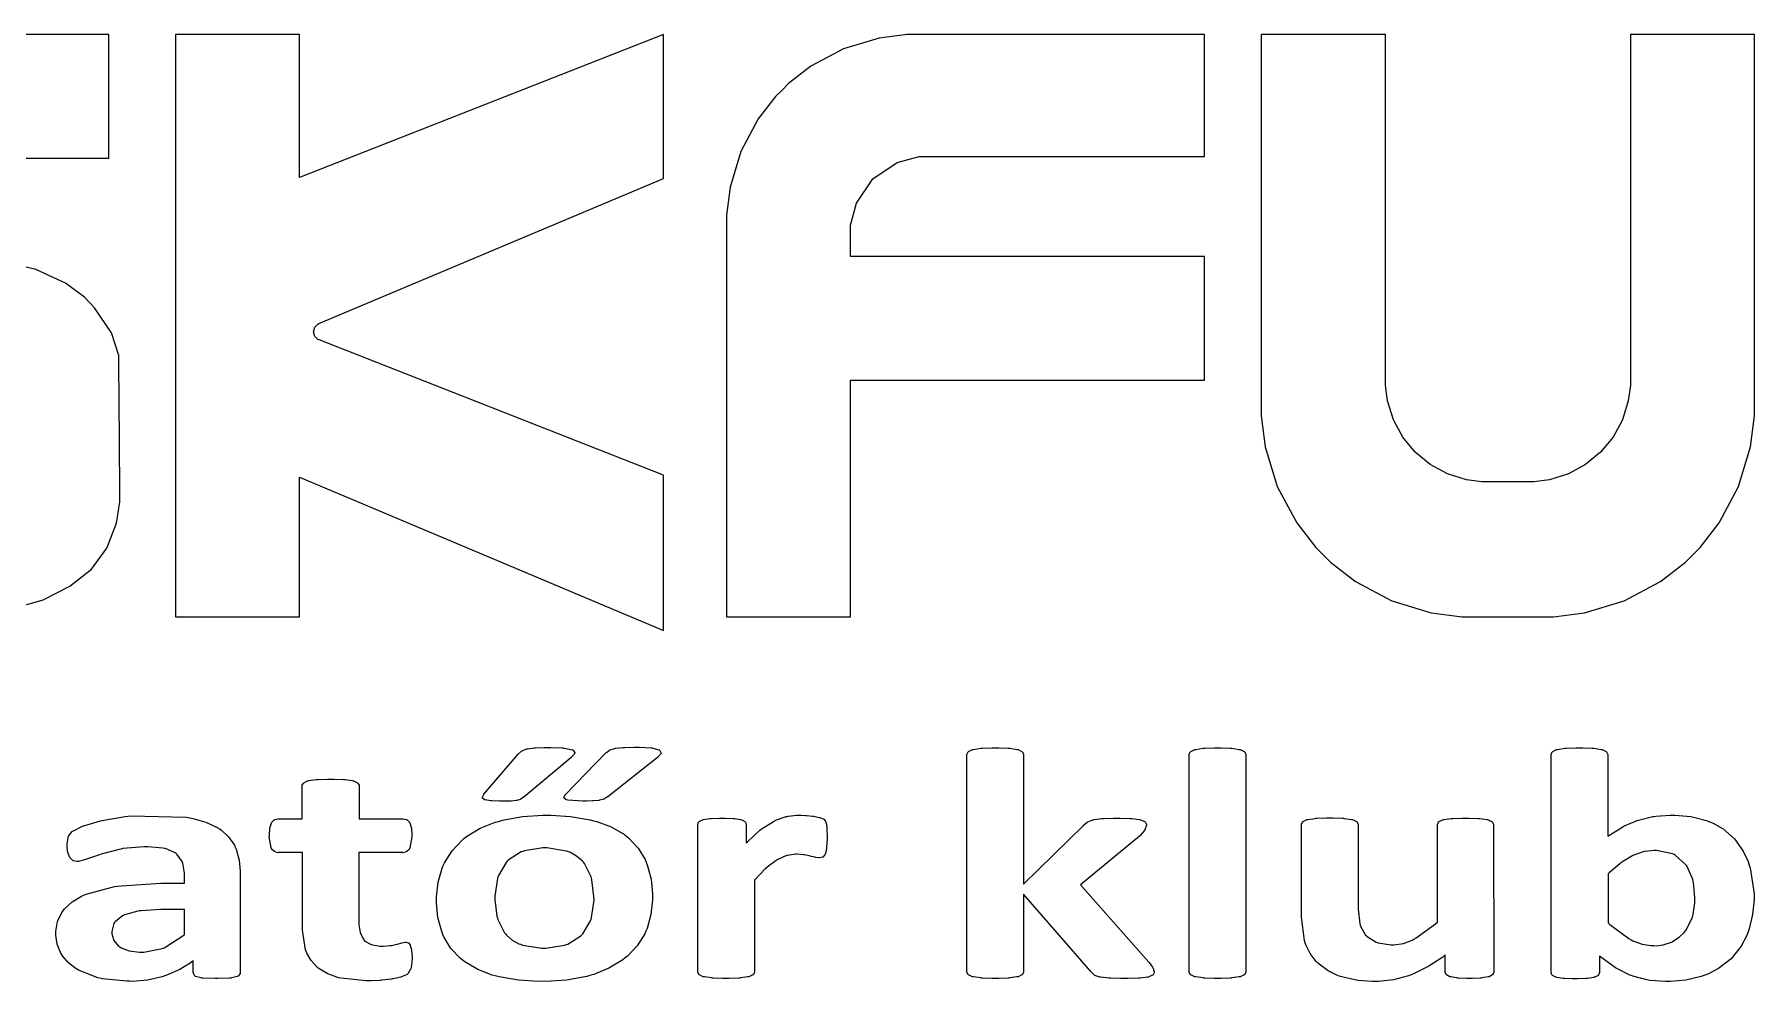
# Model space of a CAD drawing. Extents: x 0 to 12.5, y 1.8 to 7.6.
# Drawn here: x 5.95 to 12.5, y 1.81 to 5.42 of the extents above; entities that cross this region are included whole.
import ezdxf

# ---------------------------------------------------------------- set-up
doc = ezdxf.new("R2010")
doc.units = 0
doc.layers.get('0').update_dxf_attribs({"linetype": 'CONTINUOUS'})

msp = doc.modelspace()

# ---------------------------------------------------------------- linework, layer by layer
at = {"color": 253}
for points in [[(4.82801, 4.94488), (6.23731, 4.94488), (6.23731, 5.41585), (4.32064, 5.41585)], [(5.86496, 3.22846), (5.98742, 3.26481), (6.0899, 3.31569), (6.17133, 3.38108), (6.23079, 3.46099), (6.26725, 3.55539), (6.27962, 3.6371), (6.27968, 3.66428), (6.27968, 3.66581), (6.27968, 3.66922), (6.27968, 3.67031), (6.278, 3.87022), (6.27604, 4.16542), (6.27604, 4.16542), (6.27604, 4.19407), (6.24832, 4.28), (6.18375, 4.37549), (6.16531, 4.39458), (6.14486, 4.41569), (6.07297, 4.46864), (5.96007, 4.52154), (5.82671, 4.55317)]]:
    msp.add_lwpolyline(points, dxfattribs=at)
for points in [[(6.96365, 5.41585), (6.49094, 5.41585), (6.49094, 3.19937), (6.96365, 3.19937), (6.96365, 3.73144), (8.34782, 3.14811), (8.34782, 3.73812), (7.03771, 4.25364), (7.03321, 4.25543), (7.02203, 4.26633), (7.01665, 4.28424), (7.0216, 4.30236), (7.03256, 4.31347), (7.037, 4.31532), (8.34782, 4.8674), (8.34782, 5.41585), (6.96365, 4.87115), (6.96365, 5.41585)], [(8.58763, 4.69314), (8.58763, 3.19937), (9.06033, 3.19937), (9.06033, 4.09961), (10.4063, 4.09961), (10.4063, 4.57053), (9.06033, 4.57053), (9.06033, 4.66124), (9.06033, 4.68946), (9.08306, 4.77399), (9.14512, 4.8661), (9.23714, 4.92817), (9.32167, 4.95096), (9.34987, 4.95096), (10.4063, 4.95096), (10.4063, 5.41585), (9.31033, 5.41585), (9.2749, 5.41585), (9.16868, 5.40186), (9.03375, 5.36083), (8.90935, 5.29443), (8.82428, 5.22922), (8.79926, 5.20415), (8.77419, 5.17914), (8.70899, 5.09413), (8.64258, 4.96972), (8.60161, 4.83479), (8.58763, 4.72857), (8.58763, 4.69314)], [(12.0273, 5.41585), (12.0273, 4.09939), (12.0273, 4.07997), (12.0194, 4.0216), (11.9969, 3.94911), (11.9613, 3.88351), (11.9142, 3.82633), (11.857, 3.77919), (11.7914, 3.7436), (11.719, 3.72108), (11.6606, 3.71322), (11.6412, 3.71322), (11.4816, 3.71322), (11.4621, 3.71322), (11.4037, 3.72108), (11.3312, 3.7436), (11.2656, 3.77919), (11.2085, 3.82633), (11.1613, 3.88351), (11.1258, 3.94911), (11.1033, 4.0216), (11.0954, 4.07997), (11.0954, 4.09939), (11.0954, 5.41585), (10.6227, 5.41585), (10.6227, 4.00364), (10.6227, 3.96425), (10.6383, 3.84603), (10.6839, 3.69586), (10.7578, 3.5574), (10.8304, 3.46278), (10.8583, 3.4349), (10.8861, 3.40707), (10.9808, 3.33447), (11.1193, 3.26058), (11.2694, 3.21496), (11.3876, 3.19937), (11.4271, 3.19937), (11.6958, 3.19937), (11.7351, 3.19937), (11.8533, 3.215), (12.0035, 3.26064), (12.1419, 3.33453), (12.2365, 3.40713), (12.2644, 3.43494), (12.2923, 3.46283), (12.3649, 3.55746), (12.4388, 3.6959), (12.4844, 3.84603), (12.5, 3.96425), (12.5, 4.00364), (12.5, 5.41585), (12.0273, 5.41585)], [(7.817, 2.51367), (7.81603, 2.51286), (7.80567, 2.50608), (7.80458, 2.50553), (7.80333, 2.50499), (7.79036, 2.50103), (7.78907, 2.50082), (7.78722, 2.50054), (7.76893, 2.49864), (7.76708, 2.49854), (7.76492, 2.49843), (7.74311, 2.49794), (7.73583, 2.49794), (7.72493, 2.49794), (7.69515, 2.49897), (7.69239, 2.49918), (7.69026, 2.49929), (7.66949, 2.50299), (7.66749, 2.50364), (7.66607, 2.50418), (7.65929, 2.50987), (7.65929, 2.51178), (7.6594, 2.51297), (7.66444, 2.52349), (7.66531, 2.52436), (7.79574, 2.67708), (7.79671, 2.67828), (7.80817, 2.68826), (7.80946, 2.68907), (7.81099, 2.69), (7.82747, 2.69656), (7.82926, 2.69689), (7.83171, 2.69743), (7.85644, 2.70107), (7.85894, 2.70122), (7.86182, 2.7015), (7.89285, 2.70281), (7.90321, 2.70281), (7.91943, 2.70281), (7.96397, 2.70074), (7.9681, 2.70031), (7.97108, 2.70014), (8.00022, 2.6939), (8.00304, 2.69282), (8.00472, 2.692), (8.01118, 2.68175), (8.01074, 2.6805), (8.00982, 2.67876), (7.9969, 2.66379), (7.99533, 2.6626), (7.817, 2.51367)], [(8.13699, 2.51481), (8.13585, 2.51389), (8.12358, 2.50657), (8.12229, 2.50603), (8.12082, 2.50549), (8.10579, 2.50157), (8.10428, 2.50136), (8.10232, 2.50108), (8.08257, 2.49918), (8.08062, 2.49908), (8.0784, 2.49897), (8.05524, 2.49843), (8.04753, 2.49843), (8.04178, 2.49821), (7.98475, 2.50244), (7.97917, 2.50353), (7.9764, 2.50435), (7.96935, 2.5109), (7.9731, 2.52072), (7.97532, 2.523), (8.1301, 2.68261), (8.13103, 2.68371), (8.14253, 2.69243), (8.14388, 2.69303), (8.14551, 2.69379), (8.16287, 2.699), (8.16471, 2.69928), (8.16743, 2.69976), (8.19499, 2.70264), (8.19781, 2.70269), (8.20117, 2.70285), (8.23828, 2.70367), (8.25071, 2.70367), (8.25526, 2.70378), (8.30078, 2.70111), (8.30533, 2.70053), (8.30778, 2.70031), (8.33143, 2.69325), (8.33365, 2.69206), (8.33501, 2.69119), (8.33968, 2.68067), (8.33925, 2.67947), (8.33849, 2.6779), (8.32699, 2.66499), (8.32553, 2.66407), (8.13699, 2.51481)], [(10.2151, 1.84739), (10.2151, 1.84467), (10.2112, 1.83718), (10.2104, 1.83649), (10.2092, 1.8355), (10.1948, 1.8291), (10.1933, 1.82883), (10.1904, 1.82829), (10.162, 1.82465), (10.1592, 1.82449), (10.1556, 1.82428), (10.1164, 1.82292), (10.1033, 1.82292), (10.089, 1.82292), (10.0498, 1.82389), (10.0462, 1.82417), (10.0431, 1.82433), (10.013, 1.82769), (10.01, 1.82824), (10.008, 1.82856), (9.98969, 1.83518), (9.98801, 1.83615), (9.98665, 1.83708), (9.97521, 1.84804), (9.97428, 1.84928), (9.71875, 2.14469), (9.71875, 1.84804), (9.71869, 1.84706), (9.71431, 1.83826), (9.71354, 1.83763), (9.71224, 1.83664), (9.69754, 1.83003), (9.69596, 1.82969), (9.69319, 1.8291), (9.66558, 1.82519), (9.66282, 1.82497), (9.65935, 1.82476), (9.62289, 1.82346), (9.61074, 1.82346), (9.59771, 1.82346), (9.56196, 1.8246), (9.55865, 1.82497), (9.55583, 1.82519), (9.52821, 1.8291), (9.5255, 1.82969), (9.52387, 1.83003), (9.50917, 1.83664), (9.50792, 1.83763), (9.50711, 1.83826), (9.50271, 1.84706), (9.50271, 1.84804), (9.50271, 2.67458), (9.50271, 2.67567), (9.50711, 2.68522), (9.50792, 2.68593), (9.50917, 2.68701), (9.52387, 2.69407), (9.5255, 2.69439), (9.52821, 2.6951), (9.55583, 2.69949), (9.55865, 2.69971), (9.56213, 2.70003), (9.59858, 2.70156), (9.61074, 2.70156), (9.62375, 2.70156), (9.65944, 2.70003), (9.66282, 2.69971), (9.66558, 2.69949), (9.69319, 2.6951), (9.69596, 2.69439), (9.69754, 2.69407), (9.71224, 2.68701), (9.71354, 2.68593), (9.71431, 2.68522), (9.71869, 2.67567), (9.71875, 2.67458), (9.71875, 2.1824), (9.94586, 2.40554), (9.94694, 2.40685), (9.95979, 2.41781), (9.96126, 2.41872), (9.963, 2.41982), (9.98204, 2.42725), (9.98406, 2.42763), (9.98693, 2.42822), (10.0164, 2.43213), (10.0194, 2.43229), (10.0228, 2.43257), (10.0605, 2.43386), (10.0731, 2.43386), (10.0865, 2.43386), (10.1234, 2.43257), (10.1269, 2.43229), (10.1298, 2.43213), (10.1592, 2.42828), (10.1621, 2.42763), (10.1637, 2.42736), (10.1792, 2.42074), (10.1806, 2.41971), (10.1814, 2.419), (10.1857, 2.40929), (10.1857, 2.40815), (10.1857, 2.40636), (10.1803, 2.38943), (10.1794, 2.38792), (10.178, 2.38585), (10.1618, 2.36697), (10.16, 2.36529), (9.93554, 2.17925), (10.1953, 1.88542), (10.1967, 1.88374), (10.2093, 1.86572), (10.2104, 1.86376), (10.2111, 1.86253), (10.215, 1.84885), (10.2151, 1.84739)], [(10.5644, 1.84804), (10.5643, 1.84706), (10.5599, 1.83826), (10.5592, 1.83763), (10.5579, 1.83664), (10.5431, 1.83003), (10.5416, 1.82969), (10.5388, 1.8291), (10.5112, 1.82519), (10.5085, 1.82497), (10.505, 1.82476), (10.4685, 1.82346), (10.4564, 1.82346), (10.4434, 1.82346), (10.4076, 1.8246), (10.4043, 1.82497), (10.4015, 1.82519), (10.3739, 1.8291), (10.3712, 1.82969), (10.3695, 1.83003), (10.3548, 1.83664), (10.3535, 1.83763), (10.3527, 1.83826), (10.3484, 1.84706), (10.3483, 1.84804), (10.3483, 2.67458), (10.3483, 2.67567), (10.3527, 2.68522), (10.3535, 2.68593), (10.3548, 2.68701), (10.3695, 2.69407), (10.3712, 2.69439), (10.3739, 2.6951), (10.4015, 2.69949), (10.4043, 2.69971), (10.4077, 2.70003), (10.4442, 2.70156), (10.4564, 2.70156), (10.4694, 2.70156), (10.5051, 2.70003), (10.5085, 2.69971), (10.5112, 2.69949), (10.5388, 2.6951), (10.5416, 2.69439), (10.5431, 2.69407), (10.5579, 2.68701), (10.5592, 2.68593), (10.5599, 2.68522), (10.5643, 2.67567), (10.5644, 2.67458), (10.5644, 1.84804)], [(12.4978, 2.13542), (12.498, 2.12397), (12.4926, 2.06722), (12.4793, 2.01172), (12.4754, 2.00092), (12.4703, 1.9866), (12.4484, 1.94575), (12.4103, 1.89849), (12.3627, 1.86079), (12.3217, 1.83925), (12.3073, 1.83425), (12.2961, 1.83035), (12.2384, 1.81674), (12.1794, 1.81142), (12.1675, 1.81158), (12.1614, 1.81158), (12.1012, 1.81608), (12.0952, 1.817), (12.0897, 1.81787), (12.0363, 1.83225), (12.0311, 1.83425), (12.0259, 1.83632), (11.9757, 1.86143), (11.9709, 1.86436), (11.9656, 1.86768), (11.9151, 1.9044), (11.9103, 1.90842), (11.9103, 1.84739), (11.9103, 1.84631), (11.9064, 1.83658), (11.9056, 1.83583), (11.9045, 1.8349), (11.8915, 1.82829), (11.8901, 1.8279), (11.8877, 1.82731), (11.8637, 1.82368), (11.8613, 1.82357), (11.8582, 1.82335), (11.8276, 1.82226), (11.8175, 1.82226), (11.8064, 1.82226), (11.7762, 1.82335), (11.7731, 1.82357), (11.7707, 1.82368), (11.7471, 1.82731), (11.7448, 1.8279), (11.7434, 1.82824), (11.7307, 1.83485), (11.7297, 1.83583), (11.7289, 1.83664), (11.7254, 1.84636), (11.7254, 1.84739), (11.7254, 2.67458), (11.7254, 2.67567), (11.7297, 2.68522), (11.7305, 2.68593), (11.7318, 2.68701), (11.7466, 2.69407), (11.7482, 2.69439), (11.7509, 2.6951), (11.7784, 2.69949), (11.7813, 2.69971), (11.7847, 2.70003), (11.8212, 2.70156), (11.8333, 2.70156), (11.8464, 2.70156), (11.8819, 2.70003), (11.8854, 2.69971), (11.8882, 2.69949), (11.9158, 2.6951), (11.9186, 2.69439), (11.9201, 2.69407), (11.9348, 2.68701), (11.9361, 2.68593), (11.9369, 2.68522), (11.9413, 2.67567), (11.9413, 2.67458), (11.9413, 2.36458), (11.946, 2.368), (11.9947, 2.39844), (11.9998, 2.40104), (12.0044, 2.40354), (12.0532, 2.42415), (12.0582, 2.42583), (12.0631, 2.42751), (12.1133, 2.43929), (12.1184, 2.44), (12.1239, 2.44075), (12.1784, 2.44444), (12.1839, 2.44439), (12.1962, 2.44472), (12.2573, 2.43913), (12.3168, 2.42404), (12.3283, 2.4196), (12.3418, 2.41439), (12.3799, 2.39242), (12.4233, 2.35465), (12.4571, 2.30806), (12.4757, 2.26824), (12.4797, 2.25429), (12.4827, 2.24468), (12.4978, 2.14551), (12.4978, 2.13542)], [(7.39144, 1.90332), (7.39154, 1.89979), (7.38764, 1.86442), (7.38678, 1.86094), (7.38624, 1.85894), (7.37582, 1.84153), (7.37429, 1.84011), (7.3725, 1.83897), (7.35346, 1.83024), (7.35146, 1.82969), (7.34853, 1.82883), (7.31922, 1.82206), (7.31625, 1.82156), (7.31282, 1.82101), (7.27632, 1.81657), (7.2724, 1.81625), (7.26844, 1.81597), (7.23557, 1.8144), (7.22461, 1.8144), (7.21517, 1.81429), (7.12196, 1.82411), (7.11279, 1.82622), (7.10568, 1.82785), (7.07172, 1.84044), (7.04031, 1.85861), (7.03456, 1.86301), (7.0294, 1.86714), (7.00749, 1.89117), (6.99126, 1.91938), (6.98893, 1.92551), (6.98633, 1.93267), (6.97418, 2.00711), (6.97439, 2.01471), (6.97439, 2.30208), (6.88226, 2.30208), (6.87967, 2.30203), (6.86768, 2.30593), (6.85856, 2.31456), (6.85742, 2.31689), (6.85568, 2.32081), (6.84842, 2.36199), (6.84874, 2.36615), (6.84868, 2.36882), (6.85047, 2.39486), (6.85092, 2.3974), (6.85113, 2.39914), (6.85656, 2.41569), (6.85742, 2.41721), (6.85801, 2.41835), (6.86669, 2.42703), (6.86783, 2.42763), (6.86897, 2.42817), (6.88151, 2.43078), (6.88282, 2.43072), (6.97407, 2.43072), (6.97407, 2.55572), (6.97407, 2.5586), (6.97797, 2.56635), (6.97874, 2.56706), (6.97993, 2.56814), (6.99431, 2.57531), (6.99593, 2.57563), (6.99864, 2.57633), (7.02664, 2.58051), (7.02946, 2.58062), (7.03299, 2.58089), (7.06939, 2.58219), (7.08154, 2.58219), (7.09478, 2.58219), (7.13097, 2.58089), (7.1345, 2.58062), (7.13726, 2.58051), (7.16476, 2.57633), (7.16749, 2.57563), (7.16906, 2.57525), (7.18349, 2.56814), (7.18479, 2.56706), (7.1856, 2.56635), (7.18989, 2.55838), (7.18989, 2.55572), (7.18989, 2.43072), (7.35656, 2.43072), (7.35786, 2.43078), (7.37039, 2.42817), (7.37158, 2.42763), (7.37267, 2.42703), (7.38135, 2.41829), (7.382, 2.41721), (7.38282, 2.41569), (7.38818, 2.39914), (7.38846, 2.3974), (7.38883, 2.39486), (7.39051, 2.36882), (7.39051, 2.36615), (7.39079, 2.36199), (7.38368, 2.32081), (7.382, 2.31689), (7.38075, 2.31456), (7.37158, 2.30593), (7.3596, 2.30203), (7.35699, 2.30208), (7.18929, 2.30208), (7.18929, 2.03851), (7.18929, 2.02849), (7.19417, 1.99837), (7.20574, 1.97353), (7.20904, 1.96967), (7.21235, 1.96588), (7.23654, 1.95253), (7.26878, 1.94678), (7.27957, 1.94678), (7.28217, 1.94678), (7.30821, 1.94857), (7.31082, 1.94894), (7.3131, 1.94933), (7.33361, 1.9535), (7.33539, 1.95394), (7.35346, 1.95899), (7.35449, 1.95936), (7.36561, 1.96115), (7.36675, 1.96115), (7.36762, 1.96121), (7.37636, 1.95936), (7.37717, 1.95899), (7.37804, 1.95856), (7.38417, 1.95117), (7.3845, 1.95019), (7.38499, 1.94879), (7.389, 1.93386), (7.38926, 1.93229), (7.38965, 1.9299), (7.39144, 1.90576), (7.39144, 1.90332)], [(6.73779, 1.84614), (6.73779, 1.84272), (6.73058, 1.83296), (6.72928, 1.83231), (6.72711, 1.83128), (6.70443, 1.82525), (6.7021, 1.82508), (6.69754, 1.82471), (6.65207, 1.82286), (6.64751, 1.82292), (6.64279, 1.82286), (6.59581, 1.82465), (6.59115, 1.82508), (6.58892, 1.82525), (6.56814, 1.83128), (6.56625, 1.83231), (6.56506, 1.83306), (6.55892, 1.84478), (6.55897, 1.84614), (6.55897, 1.89085), (6.55083, 1.88456), (6.50743, 1.85753), (6.46078, 1.83658), (6.45107, 1.83333), (6.44015, 1.82975), (6.38456, 1.81739), (6.32775, 1.81239), (6.31635, 1.8125), (6.30692, 1.81244), (6.21332, 1.82215), (6.20415, 1.82417), (6.19635, 1.82585), (6.12235, 1.85465), (6.1155, 1.85872), (6.1096, 1.86225), (6.08306, 1.88374), (6.06108, 1.90983), (6.05751, 1.91564), (6.05393, 1.92165), (6.04156, 1.95378), (6.03651, 1.98785), (6.03668, 1.99479), (6.03646, 2.00244), (6.04286, 2.03956), (6.05849, 2.07383), (6.06293, 2.08003), (6.06803, 2.08664), (6.0981, 2.11501), (6.1334, 2.13656), (6.14117, 2.13971), (6.15147, 2.1441), (6.25965, 2.1729), (6.27083, 2.17426), (6.28569, 2.17632), (6.4356, 2.18576), (6.45063, 2.1856), (6.52539, 2.1856), (6.52539, 2.21946), (6.52544, 2.22342), (6.51937, 2.26204), (6.51812, 2.26574), (6.51693, 2.26904), (6.49669, 2.29665), (6.49397, 2.29878), (6.49061, 2.30122), (6.45329, 2.31749), (6.44928, 2.31825), (6.44358, 2.31939), (6.38579, 2.3246), (6.37999, 2.32449), (6.37185, 2.3246), (6.29118, 2.31733), (6.28321, 2.31575), (6.27686, 2.31451), (6.21414, 2.29818), (6.20801, 2.29617), (6.20258, 2.29443), (6.15707, 2.27821), (6.15343, 2.27669), (6.15061, 2.27544), (6.12076, 2.26812), (6.11774, 2.2679), (6.11621, 2.2679), (6.10215, 2.2716), (6.10092, 2.27229), (6.09967, 2.27311), (6.08957, 2.28364), (6.08886, 2.28489), (6.088, 2.28646), (6.08187, 2.30328), (6.08154, 2.30501), (6.08111, 2.30718), (6.07894, 2.32536), (6.07894, 2.33137), (6.07883, 2.33404), (6.08247, 2.36014), (6.08333, 2.36262), (6.08415, 2.36475), (6.09782, 2.38217), (6.09967, 2.38346), (6.10286, 2.38564), (6.13764, 2.40235), (6.14133, 2.40354), (6.14708, 2.40565), (6.20589, 2.42301), (6.21186, 2.42437), (6.21913, 2.42606), (6.29269, 2.43892), (6.30013, 2.43978), (6.32113, 2.44228), (6.53201, 2.43653), (6.5529, 2.43294), (6.56222, 2.43132), (6.60747, 2.41803), (6.65022, 2.39828), (6.65831, 2.39333), (6.66499, 2.38911), (6.69374, 2.36262), (6.71556, 2.33018), (6.71875, 2.32292), (6.72206, 2.31506), (6.7334, 2.27399), (6.73779, 2.23161), (6.73763, 2.22304), (6.73779, 1.84614)], [(8.30658, 2.13406), (8.30675, 2.12289), (8.30067, 2.06739), (8.2856, 2.01367), (8.28125, 2.00331), (8.27686, 1.99337), (8.24821, 1.94769), (8.21137, 1.90826), (8.2029, 1.90147), (8.19314, 1.89387), (8.1404, 1.86199), (8.08328, 1.83876), (8.07135, 1.8355), (8.05626, 1.83143), (7.97949, 1.81743), (7.90169, 1.81222), (7.88607, 1.8125), (7.87104, 1.81228), (7.79644, 1.81706), (7.72282, 1.82964), (7.70833, 1.83333), (7.69694, 1.83621), (7.64242, 1.8571), (7.59201, 1.88656), (7.58268, 1.89367), (7.57449, 1.90007), (7.53939, 1.93761), (7.51269, 1.9815), (7.50874, 1.99104), (7.50456, 2.00157), (7.49013, 2.05583), (7.48449, 2.11176), (7.48469, 2.12304), (7.48449, 2.13428), (7.49067, 2.18978), (7.50597, 2.24343), (7.51042, 2.25375), (7.51481, 2.26372), (7.54357, 2.30946), (7.58057, 2.34885), (7.58908, 2.35562), (7.59879, 2.36322), (7.65136, 2.39486), (7.70828, 2.41797), (7.72021, 2.42122), (7.73525, 2.4254), (7.81164, 2.43951), (7.88917, 2.44476), (7.90479, 2.4445), (7.91982, 2.44472), (7.99485, 2.43994), (8.06901, 2.42736), (8.08365, 2.42367), (8.095, 2.4209), (8.14925, 2.40018), (8.19937, 2.37076), (8.20865, 2.36367), (8.21674, 2.35726), (8.25168, 2.31972), (8.27821, 2.27582), (8.28217, 2.26628), (8.28635, 2.25581), (8.30089, 2.20139), (8.30675, 2.1454), (8.30658, 2.13406)], [(8.97065, 2.35656), (8.97065, 2.35346), (8.96918, 2.3226), (8.96886, 2.3195), (8.96869, 2.3176), (8.96442, 2.29872), (8.96376, 2.29688), (8.96332, 2.29574), (8.95574, 2.28624), (8.95469, 2.28554), (8.95356, 2.285), (8.94174, 2.28239), (8.94054, 2.28239), (8.93918, 2.28244), (8.92626, 2.28424), (8.92503, 2.28456), (8.9056, 2.28928), (8.90381, 2.28971), (8.88411, 2.29363), (8.882, 2.29394), (8.87961, 2.29432), (8.85596, 2.29622), (8.85363, 2.29617), (8.85053, 2.29617), (8.82042, 2.29172), (8.81749, 2.29085), (8.81418, 2.28988), (8.78304, 2.27593), (8.78011, 2.27414), (8.77647, 2.27203), (8.74278, 2.24696), (8.73969, 2.24408), (8.73568, 2.24046), (8.69803, 2.20161), (8.6945, 2.19749), (8.6945, 1.84804), (8.69444, 1.84706), (8.69015, 1.83826), (8.6894, 1.83763), (8.6881, 1.83664), (8.67324, 1.83003), (8.67165, 1.82969), (8.66889, 1.8291), (8.64133, 1.82514), (8.63857, 1.82497), (8.6351, 1.82476), (8.59864, 1.82346), (8.58649, 1.82346), (8.57346, 1.82346), (8.53771, 1.8246), (8.5344, 1.82497), (8.53157, 1.82519), (8.50396, 1.8291), (8.50125, 1.82969), (8.49963, 1.83003), (8.48492, 1.83664), (8.48367, 1.83763), (8.48286, 1.83826), (8.47851, 1.84706), (8.47851, 1.84804), (8.47851, 2.40875), (8.47851, 2.40972), (8.4821, 2.41846), (8.48281, 2.41917), (8.48389, 2.42014), (8.49675, 2.42681), (8.49821, 2.42708), (8.50054, 2.42768), (8.52463, 2.43158), (8.52707, 2.43175), (8.53, 2.43201), (8.56099, 2.43332), (8.57135, 2.43332), (8.58274, 2.43332), (8.61393, 2.43218), (8.61697, 2.43175), (8.61931, 2.43164), (8.64264, 2.42774), (8.64492, 2.42708), (8.64621, 2.42676), (8.65804, 2.42014), (8.65907, 2.41917), (8.65972, 2.41846), (8.66336, 2.40972), (8.66342, 2.40875), (8.66342, 2.33897), (8.66781, 2.34369), (8.71511, 2.3871), (8.72021, 2.39106), (8.72418, 2.39415), (8.76644, 2.42106), (8.77094, 2.42333), (8.77474, 2.42529), (8.81489, 2.43918), (8.81907, 2.44), (8.82303, 2.44081), (8.85622, 2.44467), (8.86729, 2.44467), (8.87326, 2.44467), (8.88917, 2.4439), (8.89133, 2.44374), (8.89344, 2.44362), (8.91569, 2.44103), (8.91803, 2.44065), (8.92003, 2.44038), (8.94006, 2.43614), (8.94206, 2.4356), (8.94336, 2.43533), (8.95589, 2.43039), (8.95708, 2.42969), (8.95779, 2.42925), (8.96354, 2.42344), (8.96397, 2.42269), (8.96442, 2.42188), (8.96772, 2.41319), (8.96793, 2.41228), (8.96826, 2.41064), (8.97032, 2.39421), (8.97043, 2.39253), (8.97038, 2.39031), (8.97065, 2.36501), (8.97065, 2.35656)], [(11.5078, 1.84804), (11.5078, 1.84706), (11.5042, 1.83832), (11.5035, 1.83763), (11.5024, 1.83664), (11.4899, 1.83003), (11.4884, 1.82969), (11.4861, 1.8291), (11.4625, 1.82519), (11.4601, 1.82497), (11.4571, 1.82476), (11.4262, 1.82346), (11.4158, 1.82346), (11.4043, 1.82346), (11.3727, 1.8246), (11.3698, 1.82497), (11.3674, 1.82514), (11.3441, 1.8291), (11.3418, 1.82969), (11.3404, 1.83003), (11.3282, 1.83664), (11.3272, 1.83763), (11.3265, 1.83832), (11.3229, 1.84706), (11.3229, 1.84804), (11.3229, 1.91282), (11.3132, 1.90494), (11.261, 1.87022), (11.2051, 1.84201), (11.1934, 1.8374), (11.1825, 1.83322), (11.1265, 1.81853), (11.0688, 1.81218), (11.0572, 1.81218), (11.0459, 1.8119), (10.9899, 1.81614), (10.935, 1.82769), (10.9243, 1.83106), (10.9161, 1.83376), (10.8779, 1.85226), (10.8436, 1.87728), (10.8374, 1.88314), (10.832, 1.8884), (10.8091, 1.91818), (10.7924, 1.95171), (10.7901, 1.95888), (10.7875, 1.96756), (10.7757, 2.05697), (10.7759, 2.06603), (10.7759, 2.40978), (10.7759, 2.41081), (10.7798, 2.41954), (10.7806, 2.42019), (10.7818, 2.42122), (10.7962, 2.42785), (10.7978, 2.42811), (10.8006, 2.42876), (10.8285, 2.43267), (10.8314, 2.43283), (10.8348, 2.43311), (10.8713, 2.43435), (10.8835, 2.43435), (10.8965, 2.43435), (10.9322, 2.43321), (10.9355, 2.43283), (10.9383, 2.43267), (10.9659, 2.42876), (10.9686, 2.42811), (10.9702, 2.42785), (10.985, 2.42122), (10.9863, 2.42019), (10.987, 2.4196), (10.9914, 2.41081), (10.9915, 2.40978), (10.9915, 2.09293), (10.9913, 2.08729), (10.9977, 2.03119), (10.9992, 2.02572), (11.0004, 2.02203), (11.0201, 1.98872), (11.0228, 1.98583), (11.0256, 1.98296), (11.0595, 1.96137), (11.0633, 1.96001), (11.0679, 1.95844), (11.1156, 1.95085), (11.1205, 1.95096), (11.1278, 1.95107), (11.1635, 1.95676), (11.1974, 1.9694), (11.2038, 1.97293), (11.2119, 1.97738), (11.2861, 2.03082), (11.2929, 2.037), (11.2929, 2.40875), (11.2929, 2.40978), (11.2968, 2.41851), (11.2976, 2.41917), (11.2988, 2.42019), (11.3132, 2.42681), (11.3148, 2.42708), (11.3175, 2.42774), (11.3451, 2.43158), (11.3479, 2.43175), (11.3514, 2.43201), (11.3879, 2.43332), (11.4, 2.43332), (11.413, 2.43332), (11.4487, 2.43218), (11.4521, 2.43175), (11.4548, 2.43164), (11.4821, 2.42774), (11.4848, 2.42708), (11.4863, 2.42676), (11.5006, 2.42014), (11.5019, 2.41917), (11.5027, 2.41851), (11.5071, 2.40978), (11.5071, 2.40875), (11.5078, 1.84804)], [(8.08365, 2.12825), (8.08371, 2.13471), (8.07611, 2.19846), (8.0746, 2.20469), (8.07319, 2.21029), (8.04769, 2.2609), (8.04406, 2.26531), (8.04015, 2.26981), (8.0179, 2.28896), (7.99235, 2.30339), (7.98687, 2.3055), (7.97965, 2.30817), (7.90462, 2.32026), (7.89697, 2.31999), (7.88981, 2.32015), (7.8195, 2.30935), (7.81272, 2.30707), (7.80707, 2.30518), (7.75743, 2.27371), (7.75331, 2.26938), (7.74935, 2.26508), (7.72032, 2.21528), (7.71853, 2.20969), (7.71647, 2.20329), (7.70676, 2.13699), (7.70688, 2.13021), (7.70682, 2.12381), (7.71474, 2.06), (7.71636, 2.05376), (7.71778, 2.04824), (7.74328, 1.99761), (7.74685, 1.99311), (7.75065, 1.98861), (7.77285, 1.96946), (7.79844, 1.95529), (7.80404, 1.95324), (7.81119, 1.95068), (7.8859, 1.93886), (7.89356, 1.93907), (7.90076, 1.93896), (7.97185, 1.94971), (7.97874, 1.95199), (7.98432, 1.95389), (8.0339, 1.98514), (8.03803, 1.98936), (8.04199, 1.9936), (8.07075, 2.04324), (8.07249, 2.04878), (8.07443, 2.05518), (8.08393, 2.12104), (8.08388, 2.12771), (8.08365, 2.12825)], [(12.2732, 2.125), (12.2732, 2.13086), (12.2671, 2.18853), (12.2659, 2.19417), (12.2648, 2.19949), (12.2437, 2.24881), (12.2406, 2.25325), (12.2376, 2.25765), (12.1984, 2.29243), (12.1937, 2.29492), (12.188, 2.29769), (12.1271, 2.3106), (12.1208, 2.31033), (12.1173, 2.31033), (12.0826, 2.30669), (12.0792, 2.30593), (12.0755, 2.30512), (12.04, 2.29258), (12.0367, 2.29085), (12.0327, 2.2889), (11.995, 2.2659), (11.9915, 2.26324), (11.9871, 2.2601), (11.9463, 2.22532), (11.9425, 2.22157), (11.9425, 2.03554), (11.949, 2.02919), (12.0218, 1.97499), (12.0298, 1.97054), (12.0365, 1.9669), (12.0721, 1.95394), (12.1058, 1.94824), (12.1171, 1.94824), (12.1257, 1.94792), (12.1516, 1.95101), (12.184, 1.96181), (12.2129, 1.97993), (12.2319, 1.99794), (12.2371, 2.00478), (12.2403, 2.00906), (12.2636, 2.05681), (12.265, 2.06196), (12.2663, 2.06711), (12.2732, 2.11057), (12.2732, 2.125)], [(6.52539, 2.08572), (6.44282, 2.08572), (6.43533, 2.08583), (6.36074, 2.08111), (6.35335, 2.08008), (6.34814, 2.07943), (6.2979, 2.06532), (6.29313, 2.06315), (6.28971, 2.06168), (6.26133, 2.03874), (6.25917, 2.03575), (6.25738, 2.03304), (6.24864, 2.00233), (6.24875, 1.99908), (6.24858, 1.99343), (6.25646, 1.96729), (6.27442, 1.94667), (6.27929, 1.94374), (6.2844, 1.94043), (6.31575, 1.92865), (6.35493, 1.92361), (6.36393, 1.92356), (6.37115, 1.9235), (6.44129, 1.93767), (6.44792, 1.94054), (6.45492, 1.94379), (6.51981, 1.98525), (6.52572, 1.99024), (6.52539, 2.08572)]]:
    msp.add_lwpolyline(points, close=True, dxfattribs=at)

doc.saveas('drawing.dxf')
